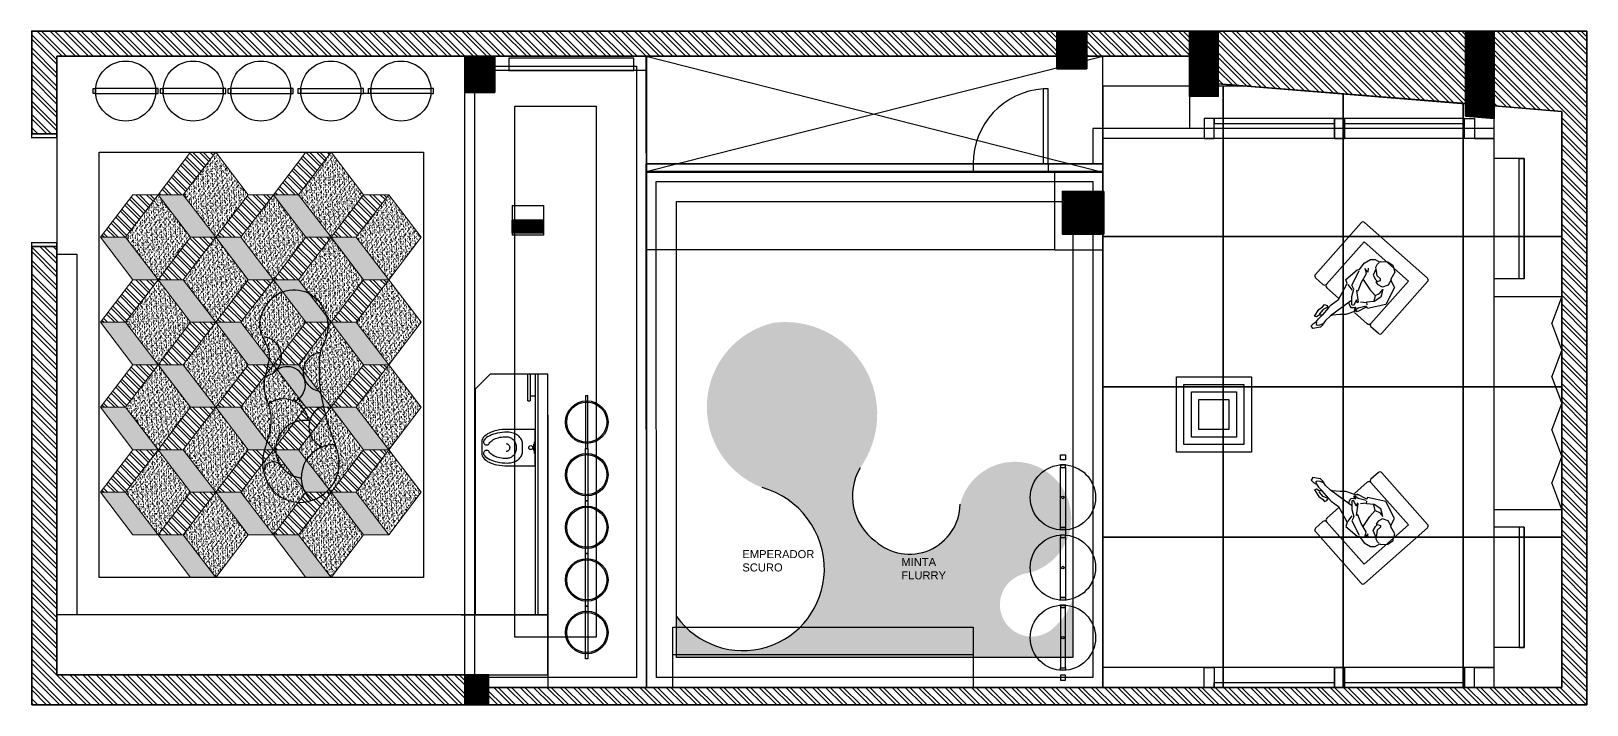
# Model space of a CAD drawing. Header units: inches. Extents: x -109431 to 29005, y -34715 to -1756.
# Drawn here: x -54803 to -54182, y -16970 to -16701 of the extents above; entities that cross this region are included whole.
import ezdxf
from ezdxf.lldxf.tags import DXFTag

# ---------------------------------------------------------------- set-up
doc = ezdxf.new("R2010")
doc.units = ezdxf.units.IN
doc.header["$LTSCALE"] = 0.05
doc.header["$MEASUREMENT"] = 0
for name, color, linetype in [('Column', 6, 'Continuous'), ('Flooring Hatch', 251, 'Continuous'), ('Flooring Layout', 7, 'Continuous'), ('Furniture Layout Dotted', 8, 'Continuous'), ('hatchscreen60', 7, 'Continuous')]:
    doc.layers.add(name, color=color, linetype=linetype)
for name, color, linetype, lineweight in [('FURNITURE', 1, 'Continuous', 18), ('hatch', 7, 'Continuous', 25), ('WALL', 7, 'Continuous', 35)]:
    doc.layers.add(name, color=color, linetype=linetype, lineweight=lineweight)
doc.styles.add('PDF Arial', font='arial.ttf')
tags = doc.linetypes.add('A2-XREF-115_FURN$0$DASHED', pattern=[0.75, 0.5, -0.25]).pattern_tags.tags
tags[6:7] = [DXFTag(74, 4), DXFTag(75, 0), DXFTag(340, '0'), DXFTag(46, 1.0), DXFTag(50, 0.0), DXFTag(44, 0.0), DXFTag(45, 0.0)]
tags[4:5] = [DXFTag(74, 4), DXFTag(75, 0), DXFTag(340, '0'), DXFTag(46, 1.0), DXFTag(50, 0.0), DXFTag(44, 0.0), DXFTag(45, 0.0)]
pattern_1 = [(315, (-50412.481, 67561.9754), (2.65165043, 2.65165043), []), (315, (-50412.481, 67560.2076), (2.65165043, 2.65165043), [])]
pattern_2 = [(315, (40.18132, -4742.44169), (0.08838834765, 0.08838834765), [])]
pattern_3 = [(315, (-50412.48112, 67561.9754), (0.08838834765, 0.08838834765), [])]

# ---------------------------------------------------------------- blocks, each defined once
blk = doc.blocks.new('3D2')
at = {"layer": 'hatchscreen60', "ltscale": 50, "true_color": 0x333333}
h = blk.add_hatch(dxfattribs=at)
h.set_pattern_fill('AR-SAND', color=250, scale=0.75)
h.set_pattern_definition([(37.5, (0, 0), (-0.047245019, 1.445117827), [0, -1.14, 0, -1.275, 0, -1.21875]), (7.5, (0, 0), (1.32733253, 2.11660955), [0, -0.615, 0, -1.0275, 0, -0.39375]), (327.5, (-0.9225, 0), (2.335606396, 0.00424429), [0, -0.375, 0, -1.35, 0, -1.7625]), (317.5, (-0.9225, 0), (2.25459495, 0.65825667), [0, -0.1875, 0, -0.885, 0, -1.0125])])
h.paths.add_polyline_path([(-47810.92, -20693.77), (-47827.89, -20680.8), (-47844.86, -20693.77), (-47827.89, -20706.74)])
h = blk.add_hatch(dxfattribs=at)
h.set_pattern_fill('ANSI32', color=250, scale=8)
h.paths.add_polyline_path([(-47827.89, -20706.74), (-47844.86, -20693.77), (-47844.86, -20703.84), (-47827.89, -20716.81)])
h = blk.add_hatch(color=250, dxfattribs=at)
h.dxf.hatch_style = 1
h.paths.add_polyline_path([(-47810.92, -20703.84), (-47810.92, -20693.77), (-47827.89, -20706.74), (-47827.89, -20716.81)])
at = {"layer": 'FURNITURE', "ltscale": 50}
for p, q in [((-47844.86, -20693.77), (-47844.86, -20703.84)), ((-47810.92, -20693.77), (-47810.92, -20703.84)), ((-47827.89, -20706.74), (-47827.89, -20716.81))]:
    blk.add_line(p, q, dxfattribs=at)
blk.add_lwpolyline([(-47844.86, -20693.77), (-47827.89, -20680.8), (-47810.92, -20693.77), (-47827.89, -20706.74)], close=True, dxfattribs=at)
blk.add_lwpolyline([(-47810.92, -20703.84), (-47827.89, -20716.81), (-47844.86, -20703.84)], dxfattribs=at)
blk = doc.blocks.new('atlantis')
at = {"layer": 'Furniture Layout Dotted', "linetype": 'A2-XREF-115_FURN$0$DASHED', "ltscale": 250}
for p, q in [((-54833.21, -15539.88), (-54658.21, -15539.88)), ((-54833.21, -15539.88), (-54670.21, -15539.88)), ((-54670.21, -15539.88), (-54670.21, -15554.38)), ((-54658.21, -15539.88), (-54670.21, -15539.88)), ((-54658.21, -15554.38), (-54658.21, -15539.88)), ((-54658.21, -15539.88), (-54639.21, -15539.88)), ((-54597.71, -15539.88), (-54658.21, -15539.88)), ((-54658.21, -15539.88), (-54658.21, -15545.53)), ((-54602.61, -15540.62), (-54652.61, -15540.62)), ((-54652.61, -15540.62), (-54652.61, -15545.62)), ((-54639.21, -15539.88), (-54597.71, -15539.88)), ((-54602.61, -15545.62), (-54602.61, -15540.62)), ((-54597.71, -15539.88), (-54447.71, -15539.88)), ((-54597.66, -15617.21), (-54597.71, -15539.88)), ((-54597.71, -15545.53), (-54597.71, -15539.88)), ((-54447.71, -15539.88), (-54433.71, -15539.88)), ((-54433.71, -15539.88), (-54433.71, -15544.88)), ((-54421.71, -15544.88), (-54421.71, -15539.88)), ((-54421.71, -15539.88), (-54380.71, -15539.88)), ((-54380.71, -15539.88), (-54380.71, -15555.88)), ((-54658.21, -15545.53), (-54597.71, -15545.53)), ((-54652.61, -15545.62), (-54602.61, -15545.62)), ((-54433.71, -15544.88), (-54421.71, -15544.88)), ((-54369.21, -15555.88), (-54369.21, -15550.88)), ((-54369.21, -15550.88), (-54369.21, -15550.88)), ((-54369.21, -15550.88), (-54270.42, -15558.84)), ((-54818.7, -15554.81), (-54818.7, -15552.81)), ((-54818.7, -15552.81), (-54817.7, -15552.81)), ((-54817.7, -15554.81), (-54818.7, -15554.81)), ((-54793.7, -15552.81), (-54817.7, -15552.81)), ((-54817.7, -15552.81), (-54817.7, -15554.81)), ((-54817.7, -15552.81), (-54817.7, -15554.81)), ((-54817.7, -15554.81), (-54793.7, -15554.81)), ((-54793.7, -15554.81), (-54793.7, -15552.81)), ((-54792.7, -15552.81), (-54793.7, -15552.81)), ((-54793.7, -15552.81), (-54793.7, -15554.81)), ((-54793.7, -15554.81), (-54792.7, -15554.81)), ((-54792.7, -15554.81), (-54792.7, -15552.81)), ((-54791.71, -15554.81), (-54791.71, -15552.81)), ((-54791.71, -15552.81), (-54790.71, -15552.81)), ((-54790.71, -15554.81), (-54791.71, -15554.81)), ((-54766.71, -15552.81), (-54790.71, -15552.81)), ((-54790.71, -15552.81), (-54790.71, -15554.81)), ((-54790.71, -15552.81), (-54790.71, -15554.81)), ((-54790.71, -15554.81), (-54766.71, -15554.81)), ((-54766.71, -15554.81), (-54766.71, -15552.81)), ((-54765.71, -15552.81), (-54766.71, -15552.81)), ((-54766.71, -15552.81), (-54766.71, -15554.81)), ((-54766.71, -15554.81), (-54765.71, -15554.81)), ((-54765.71, -15554.81), (-54765.71, -15552.81)), ((-54764.71, -15554.81), (-54764.71, -15552.81)), ((-54764.71, -15552.81), (-54763.71, -15552.81)), ((-54763.71, -15554.81), (-54764.71, -15554.81)), ((-54739.71, -15552.81), (-54763.71, -15552.81)), ((-54763.71, -15552.81), (-54763.71, -15554.81)), ((-54763.71, -15552.81), (-54763.71, -15554.81)), ((-54763.71, -15554.81), (-54739.71, -15554.81)), ((-54739.71, -15554.81), (-54739.71, -15552.81)), ((-54738.71, -15552.81), (-54739.71, -15552.81)), ((-54739.71, -15552.81), (-54739.71, -15554.81)), ((-54739.71, -15554.81), (-54738.71, -15554.81)), ((-54738.71, -15554.81), (-54738.71, -15552.81)), ((-54736.71, -15554.81), (-54736.71, -15552.81)), ((-54736.71, -15552.81), (-54735.71, -15552.81)), ((-54735.71, -15554.81), (-54736.71, -15554.81)), ((-54735.71, -15554.81), (-54735.71, -15552.81)), ((-54735.71, -15552.81), (-54711.71, -15552.81)), ((-54735.71, -15552.81), (-54735.71, -15554.81)), ((-54711.71, -15554.81), (-54735.71, -15554.81)), ((-54711.71, -15552.81), (-54711.71, -15554.81)), ((-54710.71, -15552.81), (-54711.71, -15552.81)), ((-54711.71, -15552.81), (-54711.71, -15554.81)), ((-54711.71, -15554.81), (-54710.71, -15554.81)), ((-54710.71, -15554.81), (-54710.71, -15552.81)), ((-54708.71, -15554.81), (-54710.71, -15554.81)), ((-54708.71, -15554.81), (-54708.71, -15552.81)), ((-54708.71, -15552.81), (-54707.71, -15552.81)), ((-54707.71, -15554.81), (-54708.71, -15554.81)), ((-54707.71, -15554.81), (-54707.71, -15552.81)), ((-54707.71, -15552.81), (-54683.71, -15552.81)), ((-54707.71, -15552.81), (-54707.71, -15554.81)), ((-54683.71, -15554.81), (-54707.71, -15554.81)), ((-54683.71, -15552.81), (-54683.71, -15554.81)), ((-54682.71, -15552.81), (-54683.71, -15552.81)), ((-54683.71, -15552.81), (-54683.71, -15554.81)), ((-54683.71, -15554.81), (-54682.71, -15554.81)), ((-54682.71, -15554.81), (-54682.71, -15552.81)), ((-54670.21, -15554.38), (-54658.21, -15554.38)), ((-54437.15, -15552.88), (-54439.15, -15552.88)), ((-54439.15, -15552.88), (-54439.15, -15582.88)), ((-54437.15, -15582.88), (-54437.15, -15552.88)), ((-54380.71, -15555.88), (-54369.21, -15555.88)), ((-54380.71, -15555.88), (-54380.71, -15568.77)), ((-54258.92, -15559.77), (-54231.92, -15561.94)), ((-54231.92, -15791.94), (-54231.92, -15561.94)), ((-54382.64, -15568.77), (-54419.28, -15568.77)), ((-54419.28, -15568.77), (-54419.28, -15582.88)), ((-54258.95, -15568.77), (-54382.64, -15568.77)), ((-54370.78, -15564.77), (-54374.78, -15564.77)), ((-54374.78, -15564.77), (-54374.78, -15572.77)), ((-54322.78, -15564.77), (-54370.78, -15564.77)), ((-54370.78, -15564.77), (-54370.78, -15566.77)), ((-54370.78, -15572.77), (-54370.78, -15564.77)), ((-54370.78, -15566.77), (-54322.78, -15566.77)), ((-54318.78, -15564.77), (-54322.78, -15564.77)), ((-54322.78, -15564.77), (-54322.78, -15572.77)), ((-54322.78, -15566.77), (-54322.78, -15564.77)), ((-54322.78, -15564.77), (-54318.78, -15564.77)), ((-54322.78, -15572.77), (-54322.78, -15564.77)), ((-54270.78, -15564.77), (-54318.78, -15564.77)), ((-54318.78, -15564.77), (-54318.78, -15566.77)), ((-54318.78, -15572.77), (-54318.78, -15564.77)), ((-54318.78, -15564.77), (-54318.78, -15572.77)), ((-54318.78, -15566.77), (-54270.78, -15566.77)), ((-54270.78, -15566.77), (-54270.78, -15564.77)), ((-54270.78, -15564.77), (-54266.78, -15564.77)), ((-54270.78, -15572.77), (-54270.78, -15564.77)), ((-54270.42, -15563.84), (-54258.92, -15564.77)), ((-54266.78, -15564.77), (-54266.78, -15572.77)), ((-54258.95, -15791.94), (-54258.95, -15564.76)), ((-54382.64, -15572.77), (-54415.28, -15572.77)), ((-54415.28, -15572.77), (-54415.28, -15586.21)), ((-54258.95, -15572.77), (-54382.64, -15572.77)), ((-54374.78, -15572.77), (-54370.78, -15572.77)), ((-54322.78, -15572.77), (-54318.78, -15572.77)), ((-54318.78, -15572.77), (-54322.78, -15572.77)), ((-54266.78, -15572.77), (-54270.78, -15572.77)), ((-54266.78, -15572.77), (-54258.95, -15572.77)), ((-54246.94, -15580.76), (-54258.95, -15580.77)), ((-54248.94, -15628.76), (-54248.94, -15580.76)), ((-54248.94, -15580.76), (-54246.94, -15580.76)), ((-54246.94, -15580.76), (-54246.94, -15628.76)), ((-54246.94, -15628.76), (-54246.94, -15580.76)), ((-54419.28, -15582.88), (-54597.71, -15582.88)), ((-54597.71, -15582.88), (-54597.71, -15585.88)), ((-54597.71, -15585.88), (-54415.28, -15585.88)), ((-54597.66, -15586.21), (-54434.66, -15586.21)), ((-54597.66, -15617.21), (-54597.66, -15586.21)), ((-54467.15, -15582.88), (-54467.15, -15585.88)), ((-54437.15, -15582.88), (-54437.15, -15585.88)), ((-54434.66, -15586.21), (-54434.66, -15617.21)), ((-54434.66, -15586.21), (-54415.28, -15586.21)), ((-54415.28, -15585.88), (-54415.28, -15582.88)), ((-54415.28, -15586.21), (-54415.28, -15791.92)), ((-54431.46, -15610.88), (-54431.46, -15593.88)), ((-54431.46, -15593.88), (-54414.96, -15593.88)), ((-54414.96, -15593.88), (-54414.96, -15610.88)), ((-54651.21, -15599.46), (-54638.71, -15599.46)), ((-54651.21, -15611.3), (-54651.21, -15599.46)), ((-54638.71, -15599.46), (-54638.71, -15611.3)), ((-54330.38, -15627), (-54312.1, -15606.37)), ((-54310.72, -15606.29), (-54285.65, -15628.49)), ((-54638.71, -15611.3), (-54651.21, -15611.3)), ((-54414.96, -15610.88), (-54431.46, -15610.88)), ((-54833.21, -15762.88), (-54833.21, -15618.88)), ((-54833.21, -15618.88), (-54825.21, -15618.88)), ((-54825.21, -15618.88), (-54825.21, -15762.88)), ((-54434.66, -15617.21), (-54597.66, -15617.21)), ((-54434.66, -15617.21), (-54415.28, -15617.21)), ((-54310.95, -15613.97), (-54325.96, -15630.92)), ((-54310.93, -15613.99), (-54325.95, -15630.93)), ((-54293.25, -15629.65), (-54310.95, -15613.97)), ((-54293.25, -15629.65), (-54310.93, -15613.99)), ((-54327.35, -15631), (-54330.3, -15628.39)), ((-54308.26, -15646.59), (-54293.25, -15629.65)), ((-54308.26, -15646.59), (-54293.25, -15629.65)), ((-54285.57, -15629.88), (-54303.84, -15650.51)), ((-54246.94, -15628.76), (-54258.94, -15628.77)), ((-54246.94, -15628.76), (-54248.94, -15628.76)), ((-54325.86, -15632.32), (-54321.18, -15636.46)), ((-54258.94, -15635.81), (-54231.92, -15635.81)), ((-54231.92, -15635.81), (-54235.92, -15646.44)), ((-54231.92, -15635.81), (-54231.92, -15720.88)), ((-54314.71, -15642.2), (-54309.65, -15646.68)), ((-54305.23, -15650.59), (-54308.18, -15647.98)), ((-54231.92, -15657.08), (-54235.92, -15646.44)), ((-54231.92, -15657.08), (-54235.92, -15667.71)), ((-54666.04, -15672.88), (-54660.04, -15666.88)), ((-54641.04, -15666.88), (-54660.04, -15666.88)), ((-54645.04, -15677.54), (-54645.04, -15666.88)), ((-54644.04, -15666.88), (-54644.04, -15677.54)), ((-54642.04, -15666.88), (-54642.04, -15762.88)), ((-54641.04, -15666.88), (-54641.04, -15762.88)), ((-54637.04, -15666.88), (-54641.04, -15666.88)), ((-54641.04, -15666.88), (-54641.04, -15678.52)), ((-54637.04, -15762.88), (-54637.04, -15666.88)), ((-54385.92, -15667.94), (-54355.92, -15667.94)), ((-54385.92, -15697.94), (-54385.92, -15667.94)), ((-54355.92, -15667.94), (-54355.92, -15697.94)), ((-54231.92, -15678.34), (-54235.92, -15667.71)), ((-54666.04, -15672.88), (-54666.04, -15751.24)), ((-54666.04, -15672.88), (-54666.04, -15762.88)), ((-54382.92, -15670.94), (-54358.92, -15670.94)), ((-54382.92, -15694.94), (-54382.92, -15670.94)), ((-54379.92, -15673.94), (-54361.92, -15673.94)), ((-54379.92, -15691.94), (-54379.92, -15673.94)), ((-54361.92, -15673.94), (-54361.92, -15691.94)), ((-54358.92, -15670.94), (-54358.92, -15694.94)), ((-54645.04, -15677.54), (-54644.04, -15677.54)), ((-54644.04, -15675.54), (-54642.04, -15675.54)), ((-54642.04, -15676.18), (-54642.04, -15716.18)), ((-54621.99, -15675.48), (-54621.99, -15696.48)), ((-54620.99, -15675.48), (-54621.99, -15675.48)), ((-54620.99, -15696.48), (-54620.99, -15675.48)), ((-54376.92, -15688.94), (-54376.92, -15676.94)), ((-54376.92, -15676.94), (-54364.92, -15676.94)), ((-54376.92, -15676.94), (-54364.92, -15676.94)), ((-54376.92, -15688.94), (-54376.92, -15676.94)), ((-54364.92, -15676.94), (-54364.92, -15688.94)), ((-54364.92, -15676.94), (-54364.92, -15688.94)), ((-54231.92, -15678.34), (-54235.92, -15688.98)), ((-54637.04, -15683.15), (-54637.04, -15779.15)), ((-54361.92, -15691.94), (-54379.92, -15691.94)), ((-54364.92, -15688.94), (-54376.92, -15688.94)), ((-54364.92, -15688.94), (-54376.92, -15688.94)), ((-54231.92, -15699.61), (-54235.92, -15688.98)), ((-54621.99, -15696.48), (-54620.99, -15696.48)), ((-54621.99, -15717.48), (-54621.99, -15696.48)), ((-54621.99, -15696.48), (-54620.99, -15696.48)), ((-54620.99, -15696.48), (-54620.99, -15717.48)), ((-54432.25, -15701.06), (-54432.25, -15699.06)), ((-54432.25, -15699.06), (-54430.25, -15699.06)), ((-54430.25, -15699.06), (-54430.25, -15701.06)), ((-54355.92, -15697.94), (-54385.92, -15697.94)), ((-54358.92, -15694.94), (-54382.92, -15694.94)), ((-54231.92, -15699.61), (-54235.92, -15710.24)), ((-54430.25, -15701.06), (-54432.25, -15701.06)), ((-54430.25, -15703.06), (-54432.25, -15703.06)), ((-54432.25, -15703.06), (-54432.25, -15704.06)), ((-54432.25, -15728.06), (-54432.25, -15704.06)), ((-54432.25, -15704.06), (-54430.25, -15704.06)), ((-54432.25, -15704.06), (-54430.25, -15704.06)), ((-54430.25, -15704.06), (-54430.25, -15703.06)), ((-54430.25, -15704.06), (-54430.25, -15728.06)), ((-54305.23, -15706.11), (-54308.18, -15708.72)), ((-54285.57, -15726.82), (-54303.84, -15706.19)), ((-54314.71, -15714.5), (-54309.65, -15710.02)), ((-54308.26, -15710.11), (-54293.25, -15727.05)), ((-54308.26, -15710.11), (-54293.25, -15727.05)), ((-54231.92, -15720.88), (-54235.92, -15710.24)), ((-54621.99, -15738.48), (-54621.99, -15717.48)), ((-54621.99, -15717.48), (-54620.99, -15717.48)), ((-54620.99, -15717.48), (-54621.99, -15717.48)), ((-54620.99, -15717.48), (-54620.99, -15738.48)), ((-54325.86, -15724.38), (-54321.18, -15720.24)), ((-54258.94, -15720.88), (-54231.92, -15720.88)), ((-54258.94, -15720.88), (-54246.94, -15720.88)), ((-54430.25, -15728.06), (-54432.25, -15728.06)), ((-54432.25, -15729.06), (-54432.25, -15728.06)), ((-54432.25, -15728.06), (-54430.25, -15728.06)), ((-54430.25, -15729.06), (-54432.25, -15729.06)), ((-54430.25, -15731.06), (-54432.25, -15731.06)), ((-54432.25, -15731.06), (-54432.25, -15732.06)), ((-54430.25, -15728.06), (-54430.25, -15729.06)), ((-54430.25, -15729.06), (-54430.25, -15731.06)), ((-54430.25, -15732.06), (-54430.25, -15731.06)), ((-54330.38, -15729.7), (-54312.1, -15750.33)), ((-54327.35, -15725.7), (-54330.3, -15728.31)), ((-54310.95, -15742.73), (-54325.96, -15725.78)), ((-54310.93, -15742.72), (-54325.95, -15725.77)), ((-54293.25, -15727.05), (-54310.95, -15742.73)), ((-54293.25, -15727.05), (-54310.93, -15742.72)), ((-54310.72, -15750.41), (-54285.65, -15728.21)), ((-54246.94, -15727.92), (-54258.94, -15727.92)), ((-54246.94, -15727.92), (-54248.94, -15727.92)), ((-54248.94, -15727.92), (-54248.94, -15775.92)), ((-54246.94, -15775.92), (-54246.94, -15727.92)), ((-54246.94, -15727.92), (-54246.94, -15775.92)), ((-54432.25, -15756.06), (-54432.25, -15732.06)), ((-54432.25, -15732.06), (-54430.25, -15732.06)), ((-54432.25, -15732.06), (-54430.25, -15732.06)), ((-54430.25, -15732.06), (-54430.25, -15756.06)), ((-54621.99, -15759.48), (-54621.99, -15738.48)), ((-54621.99, -15738.48), (-54620.99, -15738.48)), ((-54620.99, -15738.48), (-54621.99, -15738.48)), ((-54620.99, -15738.48), (-54620.99, -15759.48)), ((-54430.25, -15756.06), (-54432.25, -15756.06)), ((-54432.25, -15757.06), (-54432.25, -15756.06)), ((-54432.25, -15756.06), (-54430.25, -15756.06)), ((-54430.25, -15756.06), (-54430.25, -15757.06)), ((-54620.99, -15759.48), (-54621.99, -15759.48)), ((-54621.99, -15780.48), (-54621.99, -15759.48)), ((-54621.99, -15759.48), (-54620.99, -15759.48)), ((-54620.99, -15759.48), (-54620.99, -15780.48)), ((-54430.25, -15757.06), (-54432.25, -15757.06)), ((-54430.25, -15759.06), (-54432.25, -15759.06)), ((-54432.25, -15759.06), (-54432.25, -15760.06)), ((-54430.25, -15760.06), (-54432.25, -15760.06)), ((-54432.25, -15760.06), (-54432.25, -15784.06)), ((-54432.25, -15760.06), (-54430.25, -15760.06)), ((-54430.25, -15760.06), (-54430.25, -15759.06)), ((-54430.25, -15784.06), (-54430.25, -15760.06)), ((-54637.04, -15762.88), (-54833.21, -15762.88)), ((-54833.21, -15762.88), (-54833.21, -15786.88)), ((-54825.21, -15762.88), (-54833.21, -15762.88)), ((-54671.65, -15762.88), (-54637.04, -15762.88)), ((-54637.04, -15786.88), (-54637.04, -15762.88)), ((-54587.11, -15767.91), (-54467.11, -15767.91)), ((-54587.11, -15791.91), (-54587.11, -15767.91)), ((-54467.11, -15767.91), (-54467.11, -15791.91)), ((-54637.04, -15779.15), (-54637.04, -15791.88)), ((-54620.99, -15780.48), (-54621.99, -15780.48)), ((-54467.11, -15778.91), (-54587.11, -15778.91)), ((-54246.94, -15775.92), (-54258.95, -15775.92)), ((-54248.94, -15775.92), (-54246.94, -15775.92)), ((-54833.21, -15786.88), (-54667.21, -15786.88)), ((-54833.21, -15786.88), (-54637.04, -15786.88)), ((-54667.21, -15786.88), (-54660.71, -15786.88)), ((-54660.71, -15786.88), (-54660.71, -15791.88)), ((-54432.25, -15784.06), (-54430.25, -15784.06)), ((-54432.25, -15785.06), (-54432.25, -15784.06)), ((-54432.25, -15784.06), (-54430.25, -15784.06)), ((-54430.25, -15785.06), (-54432.25, -15785.06)), ((-54430.25, -15787.06), (-54432.25, -15787.06)), ((-54432.25, -15787.06), (-54432.25, -15789.06)), ((-54430.25, -15784.06), (-54430.25, -15785.06)), ((-54430.25, -15789.06), (-54430.25, -15787.06)), ((-54258.95, -15783.92), (-54415.28, -15783.92)), ((-54374.78, -15791.92), (-54374.78, -15783.92)), ((-54374.78, -15783.92), (-54370.78, -15783.92)), ((-54370.78, -15783.92), (-54370.78, -15791.92)), ((-54322.78, -15791.92), (-54322.78, -15783.92)), ((-54322.78, -15783.92), (-54318.78, -15783.92)), ((-54318.78, -15783.92), (-54322.78, -15783.92)), ((-54322.78, -15783.92), (-54322.78, -15791.92)), ((-54318.78, -15783.92), (-54318.78, -15791.92)), ((-54318.78, -15791.92), (-54318.78, -15783.92)), ((-54266.78, -15783.92), (-54270.78, -15783.92)), ((-54270.78, -15783.92), (-54270.78, -15791.92)), ((-54266.78, -15791.92), (-54266.78, -15783.92)), ((-54266.78, -15783.92), (-54258.95, -15783.92)), ((-54660.71, -15791.88), (-54231.92, -15791.94)), ((-54467.11, -15791.91), (-54587.11, -15791.91)), ((-54432.25, -15789.06), (-54430.25, -15789.06)), ((-54370.78, -15791.92), (-54374.78, -15791.92)), ((-54370.78, -15791.92), (-54370.78, -15789.92)), ((-54370.78, -15789.92), (-54322.78, -15789.92)), ((-54322.78, -15791.92), (-54370.78, -15791.92)), ((-54322.78, -15789.92), (-54322.78, -15791.92)), ((-54318.78, -15791.92), (-54322.78, -15791.92)), ((-54322.78, -15791.92), (-54318.78, -15791.92)), ((-54318.78, -15791.92), (-54318.78, -15789.92)), ((-54318.78, -15789.92), (-54270.78, -15789.92)), ((-54270.78, -15791.92), (-54318.78, -15791.92)), ((-54270.78, -15789.92), (-54270.78, -15791.92)), ((-54270.78, -15791.92), (-54266.78, -15791.92)), ((-54246.94, -15791.94), (-54246.94, -15791.94))]:
    blk.add_line(p, q, dxfattribs=at)
for points in [[(-54327.64, -15643.34), (-54328.88, -15643.23), (-54329.95, -15643.94), (-54330.79, -15643.64), (-54329.01, -15641.01), (-54327.49, -15639.93), (-54326.79, -15639), (-54325.76, -15639.47), (-54325.12, -15640.37), (-54324.14, -15639.14), (-54321.21, -15637.08), (-54319.78, -15634.59), (-54317.68, -15630.59), (-54318.18, -15629.04), (-54313.73, -15625.13), (-54312.74, -15625.01), (-54310.89, -15622.56), (-54308.4, -15621.11), (-54306.53, -15621), (-54304.7, -15622.18), (-54304.31, -15621.86), (-54301.49, -15621.93), (-54299.41, -15623.33), (-54298.71, -15626.16), (-54300.25, -15628.89), (-54300.13, -15629.76), (-54298.81, -15632.26), (-54302.27, -15639.04), (-54309.51, -15640.59), (-54309.78, -15639.91), (-54313.65, -15641.9), (-54313.97, -15641.51), (-54318.21, -15643.06), (-54320.44, -15643.08), (-54323.53, -15643.32), (-54324.34, -15643.49), (-54326.4, -15645.43), (-54327.04, -15646.41), (-54327.4, -15647.19), (-54328.29, -15648.07), (-54331.36, -15648.66), (-54332.07, -15647.59), (-54331.19, -15646.6), (-54329.89, -15645.88), (-54329.08, -15644.71)], [(-54642.31, -15693.82), (-54642.04, -15693.82), (-54642.04, -15698.53), (-54642.31, -15698.53)], [(-54642.59, -15694.8), (-54642.31, -15694.8), (-54642.31, -15697.33), (-54642.59, -15697.33)], [(-54327.64, -15713.36), (-54328.88, -15713.47), (-54329.95, -15712.76), (-54330.79, -15713.06), (-54329.01, -15715.69), (-54327.49, -15716.78), (-54326.79, -15717.7), (-54325.76, -15717.23), (-54325.12, -15716.33), (-54324.14, -15717.57), (-54321.21, -15719.62), (-54319.78, -15722.11), (-54317.68, -15726.11), (-54318.18, -15727.66), (-54313.73, -15731.57), (-54312.74, -15731.69), (-54310.89, -15734.14), (-54308.4, -15735.59), (-54306.53, -15735.7), (-54304.7, -15734.52), (-54304.31, -15734.84), (-54301.49, -15734.77), (-54299.41, -15733.37), (-54298.71, -15730.54), (-54300.25, -15727.81), (-54300.13, -15726.94), (-54298.81, -15724.44), (-54302.27, -15717.66), (-54309.51, -15716.11), (-54309.78, -15716.79), (-54313.65, -15714.8), (-54313.97, -15715.19), (-54318.21, -15713.64), (-54320.44, -15713.63), (-54323.53, -15713.38), (-54324.34, -15713.21), (-54326.4, -15711.27), (-54327.04, -15710.29), (-54327.4, -15709.51), (-54328.29, -15708.63), (-54331.36, -15708.04), (-54332.07, -15709.11), (-54331.19, -15710.1), (-54329.89, -15710.82), (-54329.08, -15711.99)]]:
    blk.add_lwpolyline(points, close=True, dxfattribs=at)
for points in [[(-54309.25, -15624.57), (-54309.39, -15626.1), (-54310.59, -15624.71), (-54310.05, -15626.84), (-54312.13, -15630.2), (-54313.44, -15633.68), (-54313.99, -15633.42), (-54313.35, -15638.07), (-54313.75, -15638.39), (-54313.94, -15637.11), (-54315.15, -15639.47), (-54315.81, -15639.22), (-54315.83, -15635.88), (-54315.08, -15632.9), (-54315.88, -15631.3), (-54312.94, -15625.61)], [(-54306.24, -15624.91), (-54307.32, -15627.38), (-54306.34, -15629.02), (-54305.65, -15629.74)], [(-54300.11, -15629.23), (-54301.33, -15631.36), (-54303.51, -15632.08), (-54305.33, -15631.13), (-54306.05, -15629.94), (-54304.38, -15629.43), (-54304.36, -15628.79), (-54305.66, -15627.63), (-54306.01, -15625.66), (-54306.22, -15624.15), (-54305.7, -15623.06), (-54304.98, -15622.37)], [(-54317.48, -15630.99), (-54315.64, -15633.28)], [(-54311.26, -15629.09), (-54308.61, -15633.09), (-54306.48, -15635.43), (-54304.77, -15634.62), (-54303.39, -15633.07), (-54304.21, -15636.11), (-54306.92, -15637.8), (-54310.01, -15638.04), (-54309.77, -15639.14)], [(-54315.91, -15637.46), (-54319.85, -15640.28), (-54324.34, -15643.49)], [(-54306.48, -15635.43), (-54306.99, -15637.63)], [(-54325.71, -15640.29), (-54327.25, -15641.02), (-54328.9, -15642.88)], [(-54325.12, -15640.37), (-54327.64, -15643.34)], [(-54316.96, -15638.52), (-54316.8, -15639.34), (-54316.16, -15640.23), (-54315.1, -15640.29), (-54314.29, -15640.12), (-54314.88, -15641.04), (-54314.74, -15641.38), (-54313.27, -15640.35), (-54310.1, -15639.52)], [(-54309.99, -15638.39), (-54312.41, -15638.13)], [(-54329.93, -15646.17), (-54330.11, -15647), (-54329.74, -15647.33), (-54328.58, -15647.15), (-54326.92, -15646.52)], [(-54329.93, -15710.53), (-54330.11, -15709.7), (-54329.74, -15709.37), (-54328.58, -15709.55), (-54326.92, -15710.18)], [(-54325.71, -15716.41), (-54327.25, -15715.68), (-54328.9, -15713.82)], [(-54325.12, -15716.33), (-54327.64, -15713.36)], [(-54315.91, -15719.24), (-54319.85, -15716.42), (-54324.34, -15713.21)], [(-54316.96, -15718.18), (-54316.8, -15717.37), (-54316.16, -15716.47), (-54315.1, -15716.41), (-54314.29, -15716.58), (-54314.88, -15715.66), (-54314.74, -15715.32), (-54313.27, -15716.35), (-54310.1, -15717.19)], [(-54309.25, -15732.13), (-54309.39, -15730.6), (-54310.59, -15731.99), (-54310.05, -15729.86), (-54312.13, -15726.5), (-54313.44, -15723.02), (-54313.99, -15723.28), (-54313.35, -15718.63), (-54313.75, -15718.31), (-54313.94, -15719.59), (-54315.15, -15717.23), (-54315.81, -15717.48), (-54315.83, -15720.83), (-54315.08, -15723.8), (-54315.88, -15725.4), (-54312.94, -15731.09)], [(-54309.99, -15718.31), (-54312.41, -15718.57)], [(-54311.26, -15727.61), (-54308.61, -15723.61), (-54306.48, -15721.28), (-54304.77, -15722.08), (-54303.39, -15723.63), (-54304.21, -15720.59), (-54306.92, -15718.9), (-54310.01, -15718.66), (-54309.77, -15717.56)], [(-54317.48, -15725.71), (-54315.64, -15723.42)], [(-54306.48, -15721.28), (-54306.99, -15719.07)], [(-54300.11, -15727.47), (-54301.33, -15725.34), (-54303.51, -15724.62), (-54305.33, -15725.57), (-54306.05, -15726.76), (-54304.38, -15727.27), (-54304.36, -15727.91), (-54305.66, -15729.07), (-54306.01, -15731.04), (-54306.22, -15732.55), (-54305.7, -15733.64), (-54304.98, -15734.33)], [(-54306.24, -15731.79), (-54307.32, -15729.32), (-54306.34, -15727.68), (-54305.65, -15726.96)]]:
    blk.add_lwpolyline(points, dxfattribs=at)
for points in [[(-54653.21, -15688.89, 0.049648), (-54657.35, -15689.3, 0.06346), (-54660.43, -15690.34, 0.103485), (-54662.8, -15692.17, 0.178458), (-54663.42, -15693.84), (-54663.42, -15698.51, 0.178458), (-54662.8, -15700.18, 0.103485), (-54660.43, -15702.01, 0.06346), (-54657.35, -15703.05, 0.049648), (-54653.21, -15703.46), (-54642.04, -15703.46), (-54642.04, -15688.89)], [(-54662.5, -15699.17, 0.103485), (-54660.26, -15700.91, 0.06346), (-54657.27, -15701.91, 0.049648), (-54653.21, -15702.32, 0.075858), (-54650.83, -15701.96, 0.086069), (-54648.94, -15700.98, 0.105985), (-54647.6, -15699.43, 0.126201), (-54647.17, -15697.76), (-54647.17, -15694.59, 0.126201), (-54647.6, -15692.92, 0.105985), (-54648.94, -15691.37, 0.086069), (-54650.83, -15690.4, 0.075858), (-54653.21, -15690.03, 0.049648), (-54657.27, -15690.44, 0.06346), (-54660.26, -15691.44, 0.103485), (-54662.5, -15693.18, 0.097511), (-54662.69, -15693.63, 0.09808), (-54662.69, -15694.11, 0.098895), (-54662.51, -15694.56, 0.099479), (-54662.17, -15694.9, 0.099479), (-54661.73, -15695.08, 0.098895), (-54661.25, -15695.08, 0.09808), (-54660.8, -15694.9, 0.097511), (-54660.46, -15694.55, -0.102445), (-54658.99, -15693.12, -0.077884), (-54656.92, -15692.2, -0.065096), (-54654.23, -15691.85, -0.024284), (-54653.21, -15691.9, -0.115331), (-54651.87, -15692.21, -0.103946), (-54650.68, -15693.15, -0.091071), (-54649.91, -15694.51, -0.083675), (-54649.63, -15696.18, -0.083675), (-54649.91, -15697.85, -0.091071), (-54650.68, -15699.2, -0.103946), (-54651.87, -15700.14, -0.115331), (-54653.21, -15700.46, -0.024284), (-54654.23, -15700.51, -0.065096), (-54656.92, -15700.15, -0.077884), (-54658.99, -15699.24, -0.102445), (-54660.46, -15697.8, 0.097511), (-54660.8, -15697.46, 0.09808), (-54661.25, -15697.27, 0.098895), (-54661.73, -15697.27, 0.099479), (-54662.17, -15697.45, 0.099479), (-54662.51, -15697.79, 0.098895), (-54662.69, -15698.24, 0.09808), (-54662.69, -15698.72, 0.097511)]]:
    blk.add_lwpolyline(points, format="xyb", close=True, dxfattribs=at)
blk.add_lwpolyline([(-54653.66, -15694.59, -0.111064), (-54653.14, -15694.71, -0.102841), (-54652.68, -15695.06, -0.093011), (-54652.38, -15695.56, -0.087082), (-54652.27, -15696.18, -0.087082), (-54652.38, -15696.79, -0.093011), (-54652.68, -15697.3, -0.102841), (-54653.14, -15697.64, -0.111064), (-54653.66, -15697.76, -0.111064)], format="xyb", dxfattribs=at)
for centre, radius in [((-54805.7, -15553.81), 12), ((-54778.71, -15553.81), 12), ((-54751.71, -15553.81), 12), ((-54723.71, -15553.81), 12), ((-54695.71, -15553.81), 12), ((-54621.49, -15685.98), 8.5), ((-54621.49, -15685.98), 8), ((-54643.86, -15696.18), 0.793), ((-54621.49, -15706.98), 8.5), ((-54621.49, -15706.98), 8), ((-54431.25, -15716.06), 13.04), ((-54431.25, -15716.06), 0.5), ((-54621.49, -15727.98), 8.5), ((-54621.49, -15727.98), 8), ((-54431.25, -15744.06), 13.04), ((-54621.49, -15748.98), 8.5), ((-54621.49, -15748.98), 8), ((-54431.25, -15744.06), 0.5), ((-54621.49, -15769.98), 8.5), ((-54621.49, -15769.98), 8), ((-54431.25, -15772.06), 13.04), ((-54431.25, -15772.06), 0.5)]:
    blk.add_circle(centre, radius, dxfattribs=at)
for centre, radius, start, end in [((-54437.15, -15582.88), 30, 93.82255, 180), ((-54311.37, -15607.03), 0.984, 48.46067, 138.46067), ((-54329.64, -15627.65), 0.984, 138.46067, 228.46067), ((-54326.7, -15630.26), 0.984, 228.46067, 318.46067), ((-54325.21, -15631.58), 0.984, 138.46067, 228.46067), ((-54286.31, -15629.23), 0.984, 318.46067, 48.46067), ((-54309, -15645.94), 0.984, 228.46067, 318.46067), ((-54307.53, -15647.25), 0.984, 138.46067, 228.46067), ((-54304.58, -15649.86), 0.984, 228.46067, 318.46067), ((-54751.36, -15659.87), 7.95, 280.9004, 81.90429), ((-54727.1, -15665.9), 7.74, 95.76788, 264.32778), ((-54670.1, -15665.21), 58.35, 174.71254, 191.52987), ((-54741.17, -15671.11), 7.26, 294.50387, 127.97352), ((-54742.5, -15686.6), 9.89, 6.9258, 128.02881), ((-54723.83, -15687.8), 8.7, 109.24908, 249.62967), ((-54624.15, -15656.5), 105.11, 191.17264, 201.85794), ((-54734.24, -15696.84), 11.54, 79.9065, 263.57895), ((-54679.29, -15713.31), 72.67, 160.57748, 165.74235), ((-54721.58, -15704.62), 29.61, 161.86526, 172.40765), ((-54722.5, -15708.05), 13.03, 87.54447, 225.66582), ((-54736.33, -15702.1), 15.98, 275.4579, 23.82939), ((-54639.54, -15696.06), 3.3, 157.52123, 202.47877), ((-54734.14, -15702.15), 16.85, 175.09195, 231.91624), ((-54746.75, -15705.59), 3.73, 35.29785, 188.70556), ((-54304.58, -15706.84), 0.984, 41.53933, 131.53933), ((-54309, -15710.76), 0.984, 41.53933, 131.53933), ((-54307.53, -15709.45), 0.984, 131.53933, 221.53933), ((-54735.68, -15701.72), 16.31, 237.11875, 273.04775), ((-54325.21, -15725.12), 0.984, 131.53933, 221.53933), ((-54329.64, -15729.05), 0.984, 131.53933, 221.53933), ((-54326.7, -15726.44), 0.984, 41.53933, 131.53933), ((-54286.31, -15727.47), 0.984, 311.53933, 41.53933), ((-54311.37, -15749.67), 0.984, 221.53933, 311.53933)]:
    blk.add_arc(centre, radius, start, end, dxfattribs=at)
blk.add_open_spline([(-54748.99, -15638.58), (-54747.31, -15636.28), (-54742.56, -15633.08), (-54733.08, -15632.61), (-54725.82, -15639.77), (-54724.04, -15650.86), (-54727.72, -15656.12), (-54728.04, -15658.85), (-54728.2, -15659.83)], degree=3, knots=[0, 0, 0, 0, 4.727627, 14.588807, 26.1492, 32.715737, 43.306286, 45.304901, 45.304901, 45.304901, 45.304901], dxfattribs=at)
for points in [[(-54749.06, -15664.3), (-54748.35, -15658.33), (-54751.72, -15649.81), (-54751.17, -15642.48), (-54748.99, -15638.58)], [(-54747.82, -15689.14), (-54747.86, -15681.46), (-54750.2, -15673.32), (-54749.06, -15664.3)]]:
    blk.add_spline(points, degree=3, dxfattribs=at)

msp = doc.modelspace()

# ---------------------------------------------------------------- hatches: boundary and pattern name
at = {"layer": 'Column', "ltscale": 0.25}
h = msp.add_hatch(dxfattribs=at)
h.set_pattern_fill('ANSI31', color=1, angle=270)
h.set_pattern_definition(pattern_3)
h.paths.add_polyline_path([(-54381.53359, -16716.32484), (-54381.53359, -16701.32484), (-54393.53359, -16701.32484), (-54393.53359, -16716.32484)])
h = msp.add_hatch(dxfattribs=at)
h.set_pattern_fill('ANSI31', color=1, angle=270)
h.set_pattern_definition(pattern_3)
h.paths.add_polyline_path([(-54329.03359, -16727.32484), (-54329.03359, -16701.32484), (-54340.53359, -16701.32484), (-54340.53359, -16727.32484)])
h = msp.add_hatch(dxfattribs=at)
h.set_pattern_fill('ANSI31', color=1, angle=270)
h.set_pattern_definition(pattern_3)
h.paths.add_polyline_path([(-54218.73729, -16736.21087), (-54218.73729, -16701.32484), (-54230.23729, -16701.32484), (-54230.23729, -16735.28437)])
h = msp.add_hatch(dxfattribs=at)
h.set_pattern_fill('ANSI31', color=1, angle=270)
h.set_pattern_definition(pattern_2)
h.paths.add_polyline_path([(-54618.03359, -16725.82484), (-54618.03359, -16711.32484), (-54630.03359, -16711.32484), (-54630.03359, -16725.82484)])
h = msp.add_hatch(dxfattribs=at)
h.set_pattern_fill('ANSI31', color=1, angle=270)
h.set_pattern_definition(pattern_2)
h.paths.add_polyline_path([(-54377.53362, -16782.32484), (-54377.53359, -16775.32484), (-54391.28359, -16775.32484), (-54391.28359, -16782.32484)])
h.paths.add_polyline_path([(-54374.78359, -16782.32484), (-54374.78359, -16775.32484), (-54377.53359, -16775.32484), (-54377.53362, -16782.32484)])
h.paths.add_polyline_path([(-54377.53359, -16775.32484), (-54374.78359, -16775.32484), (-54374.78359, -16765.32484), (-54391.28359, -16765.32484), (-54391.28359, -16775.32484)])
h = msp.add_hatch(dxfattribs=at)
h.set_pattern_fill('ANSI31', color=1, angle=270)
h.set_pattern_definition(pattern_2)
h.paths.add_polyline_path([(-54598.53359, -16781.82484), (-54598.53359, -16776.82484), (-54611.03359, -16776.82484), (-54611.03359, -16781.82484)])
h = msp.add_hatch(dxfattribs=at)
h.set_pattern_fill('ANSI31', color=1, angle=270)
h.set_pattern_definition(pattern_2)
h.paths.add_polyline_path([(-54620.53402, -16970.32484), (-54620.53402, -16958.32484), (-54630.06753, -16958.32484), (-54630.06753, -16970.32484)])
at = {"layer": 'Flooring Hatch', "ltscale": 50, "true_color": 0x939598}
h = msp.add_hatch(color=252, dxfattribs=at)
h.dxf.hatch_style = 1
edge = h.paths.add_edge_path(flags=17)
edge.add_line((-54387.09834, -16913.75642), (-54387.09834, -16909.4846))
edge.add_arc((-54373.7908, -16911.62051), 13.47786, 170.88158289, 189.11841711)
edge = h.paths.add_edge_path()
edge.add_line((-54387.09834, -16951.35992), (-54387.09834, -16927.84799))
edge.add_arc((-54410.75407, -16920.67548), 24.7192, 311.09873484, 343.1324884, ccw=False)
edge.add_arc((-54403.53423, -16930.34434), 12.71989, 106.32753575, 315.22474647, ccw=False)
edge.add_arc((-54410.29286, -16895.81392), 22.54926, 278.11409873, 525.60905173)
edge.add_arc((-54452.42608, -16889.86916), 20.29436, 227.7775055, 359.03880976, ccw=False)
edge.add_arc((-54452.96385, -16886.96749), 22.20628, 149.66254606, 233.8475611, ccw=False)
edge.add_arc((-54502.09098, -16854.32216), 36.83623, 324.42695616, 457.15457054)
edge.add_arc((-54498.80707, -16851.37808), 34.51497, 103.18329781, 248.85674437)
edge.add_arc((-54520.28851, -16916.25651), 33.91182, -1.13822308, 74.553803, ccw=False)
edge.add_arc((-54518.95313, -16916.06529), 32.58123, 215.50266421, 358.47892516, ccw=False)
edge.add_line((-54545.47714, -16934.98654), (-54545.47714, -16951.35992))
edge.add_line((-54545.47714, -16951.35992), (-54387.09834, -16951.35992))
at = {"layer": 'hatch', "ltscale": 0.25}
h = msp.add_hatch(dxfattribs=at)
h.set_pattern_fill('ANSI32', color=8, scale=10, angle=270)
h.set_pattern_definition(pattern_1)
h.paths.add_polyline_path([(-54630.03359, -16711.32484), (-54630.03359, -16701.32484), (-54803.03359, -16701.32484), (-54803.03359, -16742.32484), (-54793.03359, -16742.32484), (-54793.03359, -16711.32484)])
h = msp.add_hatch(dxfattribs=at)
h.set_pattern_fill('ANSI32', color=8, scale=10, angle=270)
h.set_pattern_definition(pattern_1)
h.paths.add_polyline_path([(-54618.03359, -16711.32484), (-54618.03359, -16701.32484), (-54630.03359, -16701.32484), (-54630.03359, -16711.32484)])
h = msp.add_hatch(dxfattribs=at)
h.set_pattern_fill('ANSI32', color=8, scale=10, angle=270)
h.set_pattern_definition(pattern_1)
h.paths.add_polyline_path([(-54191.73729, -16733.38613), (-54191.73729, -16963.38613), (-54620.53402, -16963.32484), (-54620.53402, -16970.32484), (-54181.73729, -16970.32484), (-54181.73729, -16701.32484), (-54364.51483, -16701.32484), (-54364.51483, -16711.32484), (-54340.53359, -16711.32484), (-54329.03359, -16711.32484), (-54329.03359, -16722.32484), (-54230.23729, -16730.28437), (-54218.73729, -16731.21087)])
h.paths.add_polyline_path([(-54219.15173, -16730.18018), (-54219.15173, -16737.27158), (-54210.9089, -16737.27158), (-54210.9089, -16730.18018)], flags=24)
h = msp.add_hatch(dxfattribs=at)
h.set_pattern_fill('ANSI32', color=8, scale=10, angle=270)
h.set_pattern_definition(pattern_1)
h.paths.add_polyline_path([(-54421.82353, -16711.32484), (-54421.82353, -16701.32484), (-54557.53359, -16701.32484), (-54599.03359, -16701.32484), (-54618.03359, -16701.32484), (-54618.03359, -16711.32484), (-54599.03359, -16711.32484), (-54557.53359, -16711.32484)])
h = msp.add_hatch(dxfattribs=at)
h.set_pattern_fill('ANSI32', color=8, scale=10, angle=270)
h.set_pattern_definition(pattern_1)
h.paths.add_polyline_path([(-54381.53359, -16716.32484), (-54381.53359, -16711.32484), (-54364.51483, -16711.32484), (-54364.51483, -16701.32484), (-54421.82353, -16701.32484), (-54421.82353, -16711.32484), (-54407.53359, -16711.32484), (-54393.53359, -16711.32484), (-54393.53359, -16716.32484)])
h = msp.add_hatch(dxfattribs=at)
h.set_pattern_fill('ANSI32', color=8, scale=10, angle=270)
h.set_pattern_definition(pattern_1)
h.paths.add_polyline_path([(-54630.06753, -16970.32484), (-54630.06753, -16958.32484), (-54793.03359, -16958.32484), (-54793.03359, -16787.32484), (-54803.03359, -16787.32484), (-54803.03359, -16970.32484)])

# ---------------------------------------------------------------- linework, layer by layer
at = {"layer": 'Flooring Hatch', "color": 9, "ltscale": 50, "true_color": 0xc7c8ca}
for centre, radius, start, end in [((-54452.96385, -16886.96749), 22.20628, 149.66254606, 233.8475611), ((-54520.28851, -16916.25651), 33.91182, 358.86177692, 74.553803), ((-54452.42608, -16889.86916), 20.29436, 227.7775055, 359.03880976)]:
    msp.add_arc(centre, radius, start, end, dxfattribs=at)
at = {"layer": 'Flooring Hatch', "ltscale": 50}
msp.add_arc((-54518.95313, -16916.06529), 32.58123, 215.50266421, 358.47892516, dxfattribs=at)
at = {"layer": 'Flooring Layout', "ltscale": 50}
for p, q in [((-54557.53359, -16711.32484), (-54375.09834, -16757.65711)), ((-54557.53359, -16757.32484), (-54375.09834, -16711.32484)), ((-54375.09834, -16963.35992), (-54375.09834, -16711.32484)), ((-54375.09834, -16963.35992), (-54191.73729, -16963.38613))]:
    msp.add_line(p, q, dxfattribs=at)
msp.add_lwpolyline([(-54630.03359, -16711.32484), (-54793.03359, -16711.32484), (-54793.03359, -16958.32484), (-54630.03359, -16958.32484)], close=True, dxfattribs=at)
msp.add_lwpolyline([(-54630.03359, -16711.32484), (-54793.03359, -16711.32484), (-54793.03359, -16958.32484), (-54630.03359, -16958.32484)], close=True, dxfattribs=at)
msp.add_lwpolyline([(-54630.03359, -16711.32484), (-54793.03359, -16711.32484), (-54793.03359, -16958.32484), (-54630.03359, -16958.32484)], close=True, dxfattribs=at)
at = {"layer": 'Flooring Layout', "color": 8, "ltscale": 50}
for points in [[(-54630.03359, -16711.32484), (-54557.47714, -16711.32484), (-54557.47714, -16963.35992), (-54630.03359, -16963.35992)], [(-54626.03359, -16715.32484), (-54561.47714, -16715.32484), (-54561.47714, -16959.35992), (-54626.03359, -16959.35992)], [(-54626.03359, -16715.32484), (-54561.47714, -16715.32484), (-54561.47714, -16959.35992), (-54626.03359, -16959.35992)], [(-54610.03359, -16731.32484), (-54577.47714, -16731.32484), (-54577.47714, -16943.35992), (-54610.03359, -16943.35992)], [(-54776.03867, -16749.70411), (-54646.5285, -16749.70411), (-54646.5285, -16919.40974), (-54776.03867, -16919.40974)], [(-54557.50536, -16757.32484), (-54375.12656, -16757.32484), (-54375.09834, -16963.35992), (-54557.47714, -16963.35992)], [(-54553.50482, -16761.32484), (-54379.12602, -16761.32484), (-54379.09889, -16959.35992), (-54553.47769, -16959.35992)], [(-54545.50372, -16769.32484), (-54387.12492, -16769.32484), (-54387.09998, -16951.35992), (-54545.47878, -16951.35992)]]:
    msp.add_lwpolyline(points, close=True, dxfattribs=at)
at = {"layer": 'Flooring Layout', "color": 9, "ltscale": 50, "true_color": 0xc7c8ca}
for points in [[(-54340.53359, -16723.35992), (-54375.09834, -16723.35992), (-54375.09834, -16711.32484), (-54340.53359, -16711.32484)], [(-54327.09834, -16783.35992), (-54375.09834, -16783.35992), (-54375.09834, -16843.35992), (-54327.09834, -16843.35992)], [(-54279.09834, -16783.35992), (-54327.09834, -16783.35992), (-54327.09834, -16843.35992), (-54279.09834, -16843.35992)], [(-54231.09834, -16783.35992), (-54279.09834, -16783.35992), (-54279.09834, -16843.35992), (-54231.09834, -16843.35992)], [(-54191.73729, -16783.35992), (-54231.09834, -16783.35992), (-54231.09834, -16843.35992), (-54191.73729, -16843.35992)], [(-54327.09834, -16843.35992), (-54375.09834, -16843.35992), (-54375.09834, -16903.35992), (-54327.09834, -16903.35992)], [(-54279.09834, -16843.35992), (-54327.09834, -16843.35992), (-54327.09834, -16903.35992), (-54279.09834, -16903.35992)], [(-54231.09834, -16843.35992), (-54279.09834, -16843.35992), (-54279.09834, -16903.35992), (-54231.09834, -16903.35992)], [(-54191.73729, -16843.35992), (-54231.09834, -16843.35992), (-54231.09834, -16903.35992), (-54191.73729, -16903.35992)], [(-54327.09834, -16903.35992), (-54375.09834, -16903.35992), (-54375.09834, -16963.35992), (-54327.09834, -16963.35992)], [(-54279.09834, -16903.35992), (-54327.09834, -16903.35992), (-54327.09834, -16963.35992), (-54279.09834, -16963.35992)], [(-54231.09834, -16903.35992), (-54279.09834, -16903.35992), (-54279.09834, -16963.35992), (-54231.09834, -16963.35992)], [(-54191.73729, -16903.35992), (-54231.09834, -16903.35992), (-54231.09834, -16963.35992), (-54191.73729, -16963.35992)]]:
    msp.add_lwpolyline(points, close=True, dxfattribs=at)
for points in [[(-54340.53359, -16723.35992), (-54375.09834, -16723.35992), (-54375.09834, -16783.35992), (-54327.09834, -16783.35992), (-54327.09834, -16723.35992), (-54329.03359, -16723.35992)], [(-54316.18585, -16723.35992), (-54327.09834, -16723.35992), (-54327.09834, -16783.35992), (-54279.09834, -16783.35992), (-54279.09834, -16726.34788)], [(-54279.09834, -16726.34788), (-54279.09834, -16783.35992), (-54231.09834, -16783.35992), (-54231.09834, -16730.215)], [(-54231.09834, -16730.215), (-54231.09834, -16783.35992), (-54191.73729, -16783.35992), (-54191.73729, -16733.38613)]]:
    msp.add_lwpolyline(points, dxfattribs=at)
at = {"layer": 'FURNITURE', "ltscale": 50}
for p, q in [((-54793.03359, -16711.32484), (-54630.03359, -16711.32484)), ((-54557.53359, -16757.32484), (-54557.53359, -16711.32484)), ((-54375.09834, -16711.32484), (-54375.09834, -16757.65711)), ((-54793.03359, -16743.82484), (-54793.03359, -16785.82484)), ((-54426.97069, -16754.32484), (-54426.97069, -16757.32484)), ((-54396.97069, -16754.32484), (-54396.97069, -16757.32484)), ((-54394.47714, -16757.65711), (-54375.09834, -16757.65711)), ((-54206.75389, -16963.38398), (-54206.75389, -16963.38613))]:
    msp.add_line(p, q, dxfattribs=at)
at = {"layer": 'FURNITURE', "linetype": 'A2-XREF-115_FURN$0$DASHED', "ltscale": 250}
msp.add_line((-54375.09834, -16757.65711), (-54375.09834, -16963.35992), dxfattribs=at)
at = {"layer": 'FURNITURE', "ltscale": 50, "const_width": 0.5}
for points in [[(-54793.03359, -16743.82484), (-54803.03359, -16743.82484), (-54803.03359, -16742.32484), (-54793.03359, -16742.32484), (-54793.03359, -16743.82484)], [(-54793.03359, -16787.32484), (-54803.03359, -16787.32484), (-54803.03359, -16785.82484), (-54793.03359, -16785.82484), (-54793.03359, -16787.32484)]]:
    msp.add_lwpolyline(points, dxfattribs=at)
at = {"layer": 'FURNITURE', "ltscale": 50}
msp.add_lwpolyline([(-54611.03359, -16770.90871), (-54598.53359, -16770.90871), (-54598.53359, -16782.74098), (-54611.03359, -16782.74098)], close=True, dxfattribs=at)
at = {"layer": 'WALL', "ltscale": 0.25}
for p, q in [((-54793.03359, -16787.32484), (-54793.03359, -16958.32484)), ((-54793.03359, -16958.32484), (-54627.03359, -16958.32484)), ((-54627.03359, -16958.32484), (-54620.53359, -16958.32484)), ((-54620.53359, -16958.32484), (-54620.53359, -16963.32484)), ((-54620.53359, -16963.32484), (-54191.73729, -16963.38613)), ((-54803.03359, -16970.32484), (-54181.73729, -16970.32484))]:
    msp.add_line(p, q, dxfattribs=at)
for points in [[(-54803.03359, -16742.32484), (-54803.03359, -16701.32484), (-54618.03359, -16701.32484)], [(-54618.03359, -16701.32484), (-54599.03359, -16701.32484), (-54557.53359, -16701.32484), (-54181.73729, -16701.32484)], [(-54230.23729, -16701.32484), (-54230.23729, -16735.28437)], [(-54218.73729, -16701.32484), (-54218.73729, -16736.21087)], [(-54181.73729, -16970.32484), (-54181.73729, -16701.32484)], [(-54793.03359, -16742.32484), (-54793.03359, -16711.32484)], [(-54793.03359, -16711.32484), (-54618.03359, -16711.32484)], [(-54618.03359, -16711.32484), (-54599.03359, -16711.32484), (-54557.53359, -16711.32484), (-54407.53359, -16711.32484)], [(-54407.53359, -16711.32484), (-54393.53359, -16711.32484), (-54393.53359, -16716.32484), (-54381.53359, -16716.32484), (-54381.53359, -16711.32484), (-54340.53359, -16711.32484), (-54340.53359, -16727.32484), (-54329.03359, -16727.32484), (-54329.03359, -16722.32484), (-54329.03359, -16722.32484)], [(-54329.03359, -16722.32484), (-54230.23729, -16730.28437)], [(-54218.73729, -16731.21087), (-54191.73729, -16733.38613)], [(-54230.23729, -16735.28437), (-54218.73729, -16736.21087)], [(-54191.73729, -16963.38613), (-54191.73729, -16733.38613)], [(-54803.03359, -16742.32484), (-54793.03359, -16742.32484)], [(-54375.09834, -16754.32484), (-54557.53359, -16754.32484), (-54557.53359, -16757.32484), (-54375.09834, -16757.32484)], [(-54375.09834, -16757.32484), (-54375.09834, -16754.32484)], [(-54374.78359, -16765.32484), (-54374.78359, -16782.32484), (-54391.28359, -16782.32484), (-54391.28359, -16765.32484), (-54374.78359, -16765.32484)], [(-54803.03359, -16787.32484), (-54793.03359, -16787.32484)], [(-54803.03359, -16787.32484), (-54803.03359, -16970.32484)]]:
    msp.add_lwpolyline(points, dxfattribs=at)
for points in [[(-54381.53359, -16716.32484), (-54381.53359, -16701.32484), (-54393.53359, -16701.32484), (-54393.53359, -16716.32484)], [(-54329.03359, -16727.32484), (-54329.03359, -16701.32484), (-54340.53359, -16701.32484), (-54340.53359, -16727.32484)], [(-54630.03359, -16711.32484), (-54630.03359, -16725.82484), (-54618.03359, -16725.82484), (-54618.03359, -16711.32484)], [(-54611.03359, -16776.82484), (-54611.03359, -16781.82484), (-54598.53359, -16781.82484), (-54598.53359, -16776.82484)], [(-54630.06753, -16958.32484), (-54630.06753, -16970.32484), (-54620.53402, -16970.32484), (-54620.53402, -16958.32484)]]:
    msp.add_lwpolyline(points, close=True, dxfattribs=at)

# ---------------------------------------------------------------- block references
at = {"layer": 'FURNITURE'}
msp.add_blockref('atlantis', (40.18132, -1171.44492), dxfattribs=at)
at = {"layer": 'FURNITURE', "rotation": 270}
for p in [(-34035.77046, -64594.56185), (-33989.69124, -64594.56185), (-34058.81007, -64611.53242), (-34012.73085, -64611.53242), (-33966.65164, -64611.53242), (-34035.77046, -64628.50298), (-33989.69124, -64628.50298), (-34058.81007, -64645.47354), (-34012.73085, -64645.47354), (-33966.65164, -64645.47354), (-34035.77046, -64662.4441), (-33989.69124, -64662.4441), (-34058.81007, -64679.41467), (-34012.73085, -64679.41467), (-33966.65164, -64679.41467), (-34035.77046, -64696.38523), (-33989.69124, -64696.38523), (-34058.81007, -64713.35579), (-34012.73085, -64713.35579), (-33966.65164, -64713.35579), (-34035.77046, -64730.32636), (-33989.69124, -64730.32636)]:
    msp.add_blockref('3D2', p, dxfattribs=at)

# ---------------------------------------------------------------- texts
at = {"layer": 'Flooring Hatch', "char_height": 3.1965877, "width": 29.9916857, "attachment_point": 4, "style": 'PDF Arial'}
for s, insert in [('EMPERADOR SCURO', (-54519.14601, -16912.82044)), ('MINTA FLURRY', (-54455.6222, -16915.968))]:
    msp.add_mtext(s, dxfattribs=dict(at, insert=insert))

doc.saveas('drawing.dxf')
